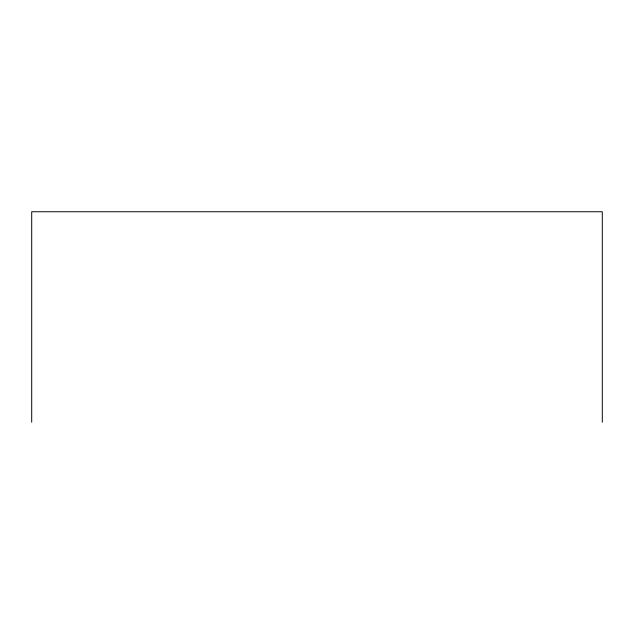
<?xml version="1.0" encoding="UTF-8"?>
<svg xmlns="http://www.w3.org/2000/svg" width="634" height="634" viewBox="0 0 634 634"><rect width="100%" height="100%" fill="white"/><g stroke="black" fill="none" stroke-linecap="round" stroke-linejoin="round"><path stroke-width="0.95" d="M602.3 422.252L602.3 211.748L31.7 211.748L31.7 422.252"/></g></svg>
